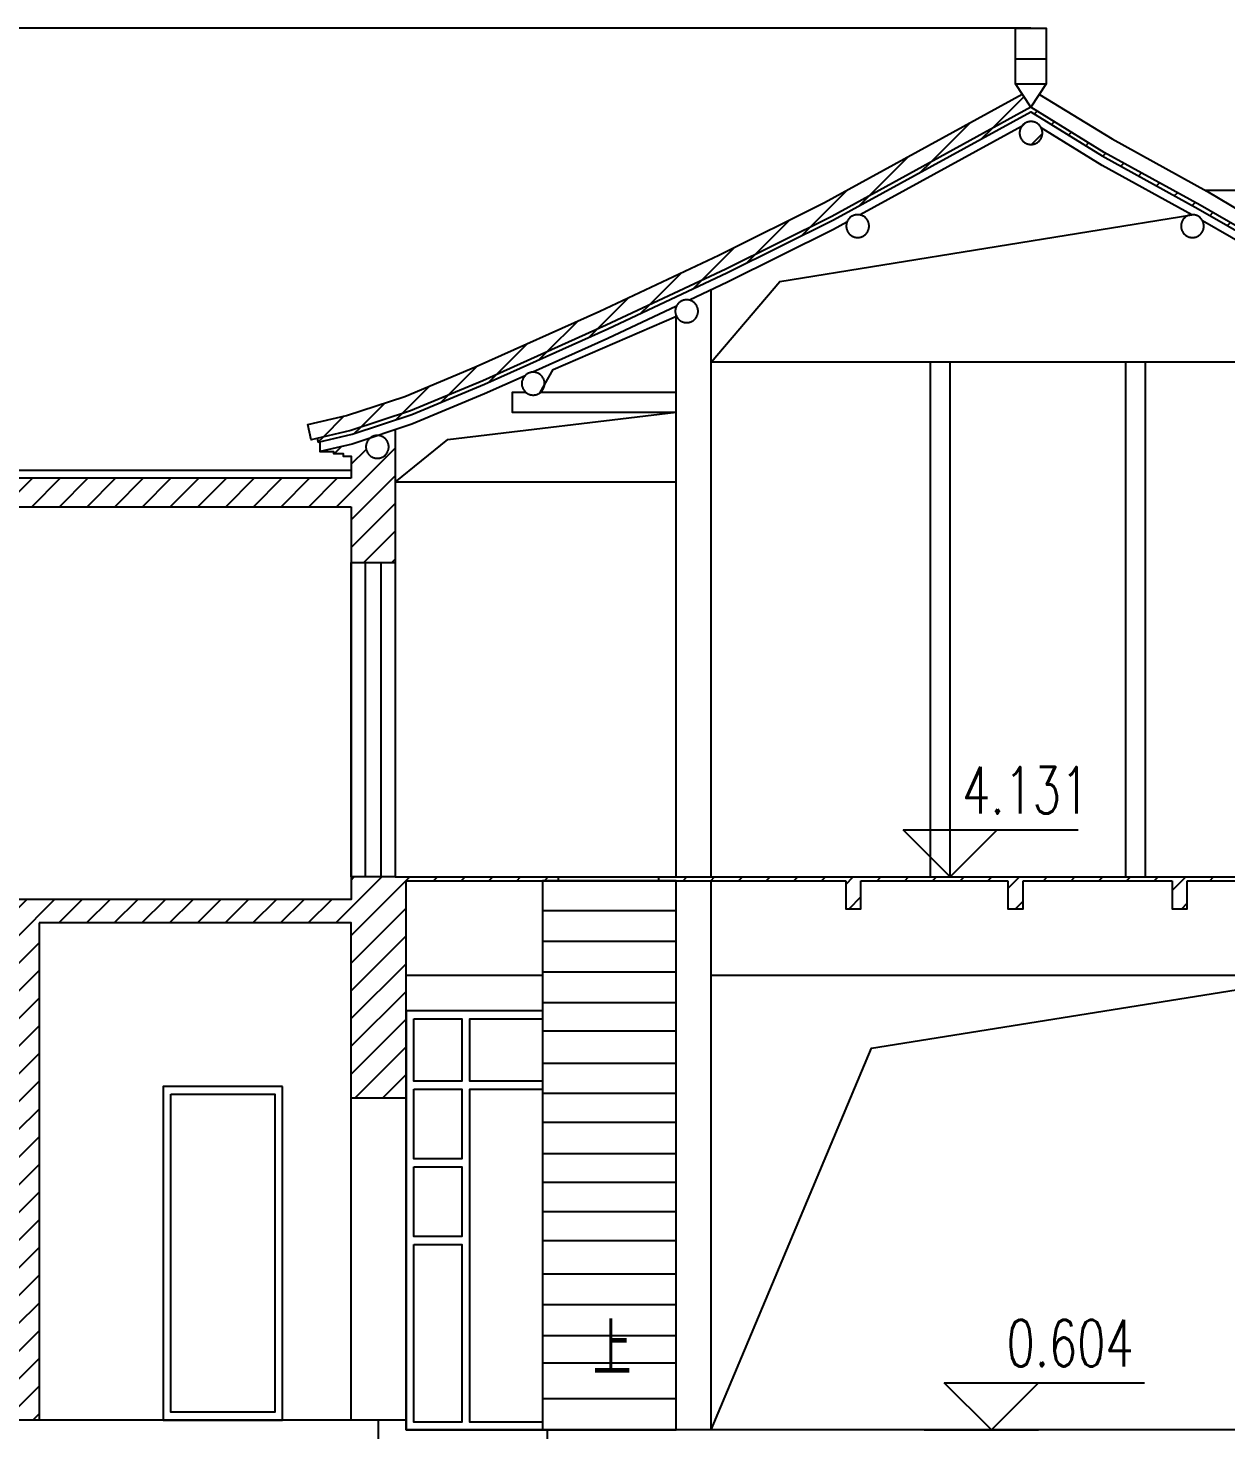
# Model space of a CAD drawing. Extents: x -20250 to 331240, y -699 to 63168.
# Drawn here: x 303916 to 311556, y 7802 to 16744 of the extents above; entities that cross this region are included whole.
import ezdxf

# ---------------------------------------------------------------- set-up
doc = ezdxf.new("R2010")
doc.units = 0
doc.header["$LTSCALE"] = 1000
doc.header["$MEASUREMENT"] = 0
for name, color, linetype in [('DIM_ELEV', 3, 'Continuous'), ('DIM_SYMB', 3, 'Continuous'), ('DOTE', 1, 'Continuous'), ('PUB_HATCH', 8, 'Continuous'), ('PUB_TEXT', 7, 'Continuous'), ('WALL', 9, 'Continuous'), ('台阶', 3, 'Continuous'), ('空', 3, 'Continuous'), ('窗', 4, 'Continuous'), ('门', 4, 'Continuous')]:
    doc.layers.add(name, color=color, linetype=linetype)
doc.styles.add('_TCH_DIM', font='SIMPLEX', dxfattribs={"bigfont": 'GBCBIG'})
pattern_1 = [(45, (-59853.03, 80703.54), (-88.388383, 88.388383), [])]

msp = doc.modelspace()

# ---------------------------------------------------------------- hatches: boundary and pattern name
at = {"layer": 'PUB_HATCH'}
h = msp.add_hatch(dxfattribs=at)
h.set_pattern_fill('普通砖', color=256, scale=50, style=0)
h.set_pattern_definition(pattern_1)
h.paths.add_polyline_path([(307603.1, 14848.2), (308365.5, 15206.6), (309042.4, 15542.6), (310311.7, 16238.5), (310257, 16321.5), (308996.6, 15630.4), (308322.4, 15295.8), (307561.8, 14938.2), (306775, 14584.7), (306318.2, 14393.6), (305947.9, 14272), (305700.2, 14214.5), (305722.7, 14118), (305975.6, 14176.8), (306355.5, 14301.7), (306816.1, 14494.6)])
h = msp.add_hatch(dxfattribs=at)
h.set_pattern_fill('普通砖', color=256, scale=50, style=0)
h.set_pattern_definition(pattern_1)
h.paths.add_polyline_path([(307613.6, 14825.3), (308376.4, 15184), (309054, 15520.4), (310311, 16209.5), (310766.7, 15929.4), (311379.5, 15591.9), (311961.8, 15257.2), (312509, 14945.6), (313093, 14631.4), (314081.1, 14148.4), (314610.7, 13925.7), (314622.4, 13948), (314092.5, 14170.8), (313104.4, 14653.8), (312520.8, 14967.7), (311974.2, 15279), (311390.6, 15614.4), (310779.3, 15951.1), (310311.7, 16238.5), (309042.4, 15542.6), (308365.5, 15206.6), (307603.1, 14848.2), (306816.1, 14494.6), (306355.5, 14301.7), (305975.6, 14176.8), (305759.8, 14126.6), (305765.5, 14102.2), (305982.6, 14152.7), (306364.9, 14278.4), (306826.5, 14471.7)])
h = msp.add_hatch(dxfattribs=at)
h.set_pattern_fill('普通砖', color=256, scale=50, style=0)
h.set_pattern_definition(pattern_1)
h.paths.add_polyline_path([(310385.2, 16074.7), (310385.1, 16078.4), (310384.8, 16082.1), (310384.3, 16085.8), (310383.7, 16089.4), (310382.9, 16092.9), (310381.9, 16096.3), (310380.8, 16099.7), (310379.5, 16103), (310378, 16106.2), (310376.4, 16109.4), (310374.6, 16112.5), (310372.7, 16115.4), (310370.7, 16118.3), (310368.5, 16121), (310366.2, 16123.7), (310363.8, 16126.2), (310361.3, 16128.6), (310358.7, 16130.9), (310355.9, 16133.1), (310353, 16135.1), (310350.1, 16137), (310347, 16138.7), (310343.9, 16140.4), (310340.7, 16141.8), (310337.4, 16143.1), (310334, 16144.3), (310330.5, 16145.2), (310327, 16146.1), (310323.4, 16146.7), (310319.8, 16147.2), (310316.1, 16147.5), (310312.3, 16147.6), (310308.6, 16147.5), (310304.9, 16147.2), (310301.2, 16146.7), (310297.6, 16146.1), (310294.1, 16145.2), (310290.7, 16144.3), (310287.3, 16143.1), (310284, 16141.8), (310280.7, 16140.4), (310277.6, 16138.7), (310274.5, 16137), (310271.6, 16135.1), (310268.7, 16133.1), (310266, 16130.9), (310263.3, 16128.6), (310260.8, 16126.2), (310258.4, 16123.7), (310256.1, 16121), (310253.9, 16118.3), (310251.9, 16115.4), (310250, 16112.5), (310248.2, 16109.4), (310246.6, 16106.2), (310245.2, 16103), (310243.9, 16099.7), (310242.7, 16096.3), (310241.7, 16092.9), (310240.9, 16089.4), (310240.3, 16085.8), (310239.8, 16082.1), (310239.5, 16078.4), (310239.5, 16074.7), (310239.5, 16070.9), (310239.8, 16067.2), (310240.3, 16063.6), (310240.9, 16060), (310241.7, 16056.5), (310242.7, 16053), (310243.9, 16049.7), (310245.2, 16046.3), (310246.6, 16043.1), (310248.2, 16040), (310250, 16036.9), (310251.9, 16034), (310253.9, 16031.1), (310256.1, 16028.3), (310258.4, 16025.7), (310260.8, 16023.2), (310263.3, 16020.8), (310266, 16018.5), (310268.7, 16016.3), (310271.6, 16014.3), (310274.5, 16012.4), (310277.6, 16010.6), (310280.7, 16009), (310284, 16007.6), (310287.3, 16006.2), (310290.7, 16005.1), (310294.1, 16004.1), (310297.6, 16003.3), (310301.2, 16002.7), (310304.9, 16002.2), (310308.6, 16001.9), (310312.3, 16001.8), (310316.1, 16001.9), (310319.8, 16002.2), (310323.4, 16002.7), (310327, 16003.3), (310330.5, 16004.1), (310334, 16005.1), (310337.4, 16006.2), (310340.7, 16007.6), (310343.9, 16009), (310347, 16010.6), (310350.1, 16012.4), (310353, 16014.3), (310355.9, 16016.3), (310358.7, 16018.5), (310361.3, 16020.8), (310363.8, 16023.2), (310366.2, 16025.7), (310368.5, 16028.3), (310370.7, 16031.1), (310372.7, 16034), (310374.6, 16036.9), (310376.4, 16040), (310378, 16043.1), (310379.5, 16046.3), (310380.8, 16049.7), (310381.9, 16053), (310382.9, 16056.5), (310383.7, 16060), (310384.3, 16063.6), (310384.8, 16067.2), (310385.1, 16070.9)])
h = msp.add_hatch(dxfattribs=at)
h.set_pattern_fill('普通砖', color=256, scale=50, style=0)
h.set_pattern_definition(pattern_1)
h.paths.add_polyline_path([(302369.9, 13691), (305977.5, 13691), (305977.5, 13335.3), (306257.4, 13335.3), (306257.4, 14181.3), (306148, 14145.3), (306153.1, 14144.9), (306160.5, 14143.6), (306167.7, 14141.5), (306173.8, 14139.1), (306180, 14136), (306186.2, 14132), (306191.8, 14127.6), (306196.9, 14122.8), (306201.5, 14117.4), (306205.4, 14111.9), (306209.1, 14105.5), (306211.9, 14099.2), (306214.2, 14092.3), (306215.8, 14085.5), (306216.7, 14078.2), (306216.9, 14070.7), (306216.4, 14063.4), (306215.1, 14056), (306213, 14049), (306210.4, 14042.4), (306207.2, 14036.1), (306203.5, 14030.4), (306199, 14024.7), (306194.3, 14019.8), (306188.8, 14015), (306183.4, 14011.2), (306177.1, 14007.5), (306170.6, 14004.6), (306163.6, 14002.3), (306157.1, 14000.8), (306149.6, 13999.8), (306142.1, 13999.6), (306134.9, 14000.2), (306127.5, 14001.5), (306120.3, 14003.6), (306114, 14006), (306107.6, 14009.4), (306101.8, 14013.1), (306096.2, 14017.5), (306091.1, 14022.3), (306086.6, 14027.6), (306082.7, 14033.1), (306079, 14039.4), (306076.1, 14045.9), (306073.8, 14052.7), (306072.2, 14059.6), (306071.3, 14066.9), (306071.1, 14074.4), (306071.6, 14081.7), (306073, 14089.1), (306075, 14096.1), (306077.6, 14102.6), (306080.7, 14108.8), (306084.5, 14114.7), (306089, 14120.4), (306093.7, 14125.3), (306097.7, 14128.7), (305982.6, 14090.9), (305779, 14043.6), (305864.4, 14043.6), (305864.4, 14031.3), (305925.8, 14031.3), (305925.8, 14013.1), (305977.5, 14013.1), (305977.5, 13872.2), (302149.2, 13872.2), (302149.2, 13922.2), (302058.3, 13922.2), (302058.3, 13691), (302149.2, 13691), (302149.2, 7864.9), (302369.9, 7864.9), (302369.9, 11035.5), (303846.2, 11035.5), (303846.2, 7864.9), (303986.4, 7864.9), (303986.4, 11035.5), (305977.5, 11035.5), (305977.5, 9918.5), (306327.5, 9918.5), (306327.5, 10474.7), (306327.5, 11304.2), (307297.1, 11304.2), (307297.1, 11328.9), (306257.4, 11328.9), (306257.4, 11328.9), (305977.5, 11328.9), (305977.5, 11185.5), (302369.9, 11185.5)])
h = msp.add_hatch(dxfattribs=at)
h.set_pattern_fill('普通砖', color=256, scale=50, style=0)
h.set_pattern_definition(pattern_1)
h.paths.add_polyline_path([(309228.2, 11304.2), (310165, 11304.2), (310165, 11125.9), (310261.6, 11125.9), (310261.6, 11304.2), (311213, 11304.2), (311213, 11125.9), (311309.5, 11125.9), (311309.5, 11304.2), (312271, 11304.2), (312271, 10904.3), (312341, 10904.3), (312341, 11304.2), (313792, 11304.2), (313792, 10844.1), (313892, 10844.1), (313892, 11304.2), (313959, 11304.2), (313959, 11067.9), (314059, 11067.9), (314059, 12143), (314129, 12143), (314129, 12223.6), (314059, 12223.6), (313959, 12223.6), (313959, 11328.9), (307936.6, 11328.9), (307936.6, 11304.2), (308048.8, 11304.2), (309131.6, 11304.2), (309131.6, 11125.9), (309228.2, 11125.9)])

# ---------------------------------------------------------------- linework, layer by layer
at = {"layer": 'DIM_ELEV'}
for p, q in [((309797.1, 11328.9), (309497.1, 11628.9)), ((309497.1, 11628.9), (310613.6, 11628.9)), ((309797.1, 11328.9), (310097.1, 11628.9)), ((309368.8, 11328.9), (310097.1, 11328.9)), ((310059.7, 7801.7), (309759.7, 8101.7)), ((309759.7, 8101.7), (311037.2, 8101.7)), ((310059.7, 7801.7), (310359.7, 8101.7)), ((309631.4, 7801.7), (310359.7, 7801.7))]:
    msp.add_line(p, q, dxfattribs=at)
at = {"layer": 'DIM_SYMB'}
msp.add_lwpolyline([(307623.4, 8602.7, 0, 0, 0), (307623.4, 10619.6, 80, 0, 0), (307623.4, 10919.6, 0, 0, 0)], format="xyseb", dxfattribs=at)
at = {"layer": 'DOTE'}
for p, q in [((306151, 6390.4, 0), (306151, 7864.9, 0)), ((307228.1, 6437.9, 0), (307228.1, 7801.7, 0))]:
    msp.add_line(p, q, dxfattribs=at)
at = {"layer": 'DOTE', "elevation": 0}
for points in [[(310311.7, 16744.3), (298831.2, 16744.3)], [(305977.5, 13922.2), (298831.2, 13922.2)], [(305977.5, 11185.5), (298831.2, 11185.5)], [(306327.5, 7864.9), (298831.2, 7864.9)]]:
    msp.add_lwpolyline(points, dxfattribs=at)
at = {"layer": 'WALL'}
for points in [[(310213.5, 16387.6, 0), (310213.5, 16547.8, 0), (310213.5, 16744.3, 0), (310409.8, 16744.3, 0), (310409.8, 16547.8, 0), (310409.8, 16387.6, 0)], [(310213.5, 16547.8, 0), (310409.8, 16547.8, 0)], [(311974.2, 15279, 0), (311390.6, 15614.4, 0), (310779.3, 15951.1, 0), (310311.7, 16238.5, 0), (309042.4, 15542.6, 0), (308365.5, 15206.6, 0), (307603.1, 14848.2, 0), (306816.1, 14494.6, 0), (306355.5, 14301.7, 0), (305975.6, 14176.8, 0), (305722.7, 14118, 0), (305700.2, 14214.5, 0), (305947.9, 14272, 0), (306318.2, 14393.6, 0), (306775, 14584.7, 0), (307561.8, 14938.2, 0), (308322.4, 15295.8, 0), (308996.6, 15630.4, 0), (310257, 16321.5, 0)], [(310366.2, 16321.3, 0), (310829.2, 16036.7, 0), (311434.5, 15703.4, 0)], [(305759.8, 14126.6, 0), (305765.5, 14102.2, 0), (305982.6, 14152.7, 0), (306364.9, 14278.4, 0), (306826.5, 14471.7, 0), (307613.6, 14825.3, 0), (308376.4, 15184, 0), (309054, 15520.4, 0), (310311, 16209.5, 0), (310766.7, 15929.4, 0), (311379.5, 15591.9, 0), (311961.8, 15257.2, 0), (312509, 14945.6, 0), (313093, 14631.4, 0), (314081.1, 14148.4, 0), (314610.7, 13925.7, 0), (314622.4, 13948, 0)], [(310252.7, 16115.8, 0), (309223.9, 15551.8, 0)], [(310311.5, 16147.5, 0), (310311, 16147.8, 0)], [(311337.7, 15553.2, 0), (310766.7, 15867.6, 0), (310377.8, 16106.7, 0)], [(321059.3, 15707, 0), (311428, 15707, 0), (311999.8, 15368.8, 0)], [(309138.9, 15505.2, 0), (309054, 15458.6, 0), (308376.4, 15122.2, 0), (308134.5, 15008.5, 0)], [(312286.1, 15010.7, 0), (311961.8, 15195.4, 0), (311406.5, 15514.7, 0)], [(308272.3, 11328.9, 0), (308272.3, 15073.3, 0)], [(308050.7, 14969.1, 0), (307613.6, 14763.6, 0), (307135.1, 14548.7, 0)], [(308048.8, 14963.7, 0), (308048.8, 14968.2, 0)], [(308048.8, 11328.9, 0), (308048.8, 14912.3, 0)], [(312205.5, 14613.9, 0), (308272.3, 14613.9, 0)], [(309672, 11328.9, 0), (309672, 14613.9, 0)], [(309797.1, 11328.9, 0), (309797.1, 14613.9, 0)], [(310917.7, 11328.9, 0), (310917.7, 14613.9, 0)], [(311042.8, 11328.9, 0), (311042.8, 14613.9, 0)], [(307085.8, 14526.5, 0), (306826.5, 14410, 0), (306364.9, 14216.7, 0), (305982.6, 14090.9, 0), (305779, 14043.6, 0)], [(307092.4, 14419.1, 0), (307003.5, 14419.1, 0), (307003.5, 14294.1, 0), (308048.8, 14294.1, 0)], [(308048.8, 14419.1, 0), (307183.2, 14419.1, 0)], [(306257.4, 14181.3, 0), (306257.4, 11328.9, 0), (313959, 11328.9, 0)], [(305777.5, 14105, 0), (305777.5, 14043.6, 0), (305864.4, 14043.6, 0), (305864.4, 14031.3, 0), (305925.8, 14031.3, 0), (305925.8, 14013.1, 0), (305977.5, 14013.1, 0), (305977.5, 13872.2, 0)], [(305977.5, 13922.2, 0), (302058.3, 13922.2, 0), (302058.3, 13691, 0), (302149.2, 13691, 0), (302149.2, 7864.9, 0)], [(305977.5, 13872.2, 0), (302149.2, 13872.2, 0), (302149.2, 13922.2, 0)], [(308048.8, 13846.6, 0), (306257.4, 13846.6, 0)], [(302369.9, 11185.5, 0), (302369.9, 13691, 0), (305977.5, 13691, 0)], [(305977.5, 13691, 0), (305977.5, 11185.5, 0), (302369.9, 11185.5, 0)], [(306327.5, 7864.9, 0), (306327.5, 11304.2, 0), (309131.6, 11304.2, 0)], [(307297.1, 11328.9, 0), (307297.1, 11304.2, 0)], [(307936.6, 11328.9, 0), (307936.6, 11304.2, 0)], [(308048.8, 7801.7, 0), (308048.8, 11304.2, 0)], [(308272.3, 7801.7, 0), (308272.3, 11304.2, 0)], [(309131.6, 11304.2, 0), (309131.6, 11125.9, 0), (309228.2, 11125.9, 0), (309228.2, 11304.2, 0)], [(309228.2, 11304.2, 0), (310165, 11304.2, 0)], [(310165, 11304.2, 0), (310165, 11125.9, 0), (310261.6, 11125.9, 0), (310261.6, 11304.2, 0)], [(310261.6, 11304.2, 0), (311213, 11304.2, 0)], [(311213, 11304.2, 0), (311213, 11125.9, 0), (311309.5, 11125.9, 0), (311309.5, 11304.2, 0)], [(311309.5, 11304.2, 0), (312271, 11304.2, 0), (312271, 10904.3, 0), (312341, 10904.3, 0), (312341, 11304.2, 0), (313792, 11304.2, 0)], [(303986.4, 11035.5, 0), (303986.4, 7864.9, 0)], [(305977.5, 7864.9, 0), (305977.5, 11035.5, 0), (303986.4, 11035.5, 0)], [(306327.5, 10701.8, 0), (307198.1, 10701.8, 0)], [(308272.3, 10701.8, 0), (312205.5, 10701.8, 0)], [(306327.5, 9918.5, 0), (305977.5, 9918.5, 0)], [(313792, 7801.7, 0), (306327.5, 7801.7, 0), (306327.5, 7864.9, 0), (302149.2, 7864.9, 0)]]:
    msp.add_polyline3d(points, dxfattribs=at)
for points in [[(310311.7, 16238.5, 0), (310213.5, 16387.6, 0), (310409.8, 16387.6, 0)], [(310385.2, 16074.7, 0), (310385.1, 16078.4, 0), (310384.8, 16082.1, 0), (310384.3, 16085.8, 0), (310383.7, 16089.4, 0), (310382.9, 16092.9, 0), (310381.9, 16096.3, 0), (310380.8, 16099.7, 0), (310379.5, 16103, 0), (310378, 16106.2, 0), (310376.4, 16109.4, 0), (310374.6, 16112.5, 0), (310372.7, 16115.4, 0), (310370.7, 16118.3, 0), (310368.5, 16121, 0), (310366.2, 16123.7, 0), (310363.8, 16126.2, 0), (310361.3, 16128.6, 0), (310358.7, 16130.9, 0), (310355.9, 16133.1, 0), (310353, 16135.1, 0), (310350.1, 16137, 0), (310347, 16138.7, 0), (310343.9, 16140.4, 0), (310340.7, 16141.8, 0), (310337.4, 16143.1, 0), (310334, 16144.3, 0), (310330.5, 16145.2, 0), (310327, 16146.1, 0), (310323.4, 16146.7, 0), (310319.8, 16147.2, 0), (310316.1, 16147.5, 0), (310312.3, 16147.6, 0), (310308.6, 16147.5, 0), (310304.9, 16147.2, 0), (310301.2, 16146.7, 0), (310297.6, 16146.1, 0), (310294.1, 16145.2, 0), (310290.7, 16144.3, 0), (310287.3, 16143.1, 0), (310284, 16141.8, 0), (310280.7, 16140.4, 0), (310277.6, 16138.7, 0), (310274.5, 16137, 0), (310271.6, 16135.1, 0), (310268.7, 16133.1, 0), (310266, 16130.9, 0), (310263.3, 16128.6, 0), (310260.8, 16126.2, 0), (310258.4, 16123.7, 0), (310256.1, 16121, 0), (310253.9, 16118.3, 0), (310251.9, 16115.4, 0), (310250, 16112.5, 0), (310248.2, 16109.4, 0), (310246.6, 16106.2, 0), (310245.2, 16103, 0), (310243.9, 16099.7, 0), (310242.7, 16096.3, 0), (310241.7, 16092.9, 0), (310240.9, 16089.4, 0), (310240.3, 16085.8, 0), (310239.8, 16082.1, 0), (310239.5, 16078.4, 0), (310239.5, 16074.7, 0), (310239.5, 16070.9, 0), (310239.8, 16067.2, 0), (310240.3, 16063.6, 0), (310240.9, 16060, 0), (310241.7, 16056.5, 0), (310242.7, 16053, 0), (310243.9, 16049.7, 0), (310245.2, 16046.3, 0), (310246.6, 16043.1, 0), (310248.2, 16040, 0), (310250, 16036.9, 0), (310251.9, 16034, 0), (310253.9, 16031.1, 0), (310256.1, 16028.3, 0), (310258.4, 16025.7, 0), (310260.8, 16023.2, 0), (310263.3, 16020.8, 0), (310266, 16018.5, 0), (310268.7, 16016.3, 0), (310271.6, 16014.3, 0), (310274.5, 16012.4, 0), (310277.6, 16010.6, 0), (310280.7, 16009, 0), (310284, 16007.6, 0), (310287.3, 16006.2, 0), (310290.7, 16005.1, 0), (310294.1, 16004.1, 0), (310297.6, 16003.3, 0), (310301.2, 16002.7, 0), (310304.9, 16002.2, 0), (310308.6, 16001.9, 0), (310312.3, 16001.8, 0), (310316.1, 16001.9, 0), (310319.8, 16002.2, 0), (310323.4, 16002.7, 0), (310327, 16003.3, 0), (310330.5, 16004.1, 0), (310334, 16005.1, 0), (310337.4, 16006.2, 0), (310340.7, 16007.6, 0), (310343.9, 16009, 0), (310347, 16010.6, 0), (310350.1, 16012.4, 0), (310353, 16014.3, 0), (310355.9, 16016.3, 0), (310358.7, 16018.5, 0), (310361.3, 16020.8, 0), (310363.8, 16023.2, 0), (310366.2, 16025.7, 0), (310368.5, 16028.3, 0), (310370.7, 16031.1, 0), (310372.7, 16034, 0), (310374.6, 16036.9, 0), (310376.4, 16040, 0), (310378, 16043.1, 0), (310379.5, 16046.3, 0), (310380.8, 16049.7, 0), (310381.9, 16053, 0), (310382.9, 16056.5, 0), (310383.7, 16060, 0), (310384.3, 16063.6, 0), (310384.8, 16067.2, 0), (310385.1, 16070.9, 0)], [(309280, 15480.9, 0), (309279.9, 15484.6, 0), (309279.6, 15488.3, 0), (309279.2, 15492, 0), (309278.5, 15495.6, 0), (309277.7, 15499.1, 0), (309276.7, 15502.5, 0), (309275.6, 15505.9, 0), (309274.3, 15509.2, 0), (309272.8, 15512.4, 0), (309271.2, 15515.6, 0), (309269.4, 15518.7, 0), (309267.5, 15521.6, 0), (309265.5, 15524.5, 0), (309263.3, 15527.2, 0), (309261, 15529.8, 0), (309258.6, 15532.4, 0), (309256.1, 15534.8, 0), (309253.5, 15537.1, 0), (309250.7, 15539.2, 0), (309247.8, 15541.3, 0), (309244.9, 15543.2, 0), (309241.8, 15544.9, 0), (309238.7, 15546.6, 0), (309235.5, 15548, 0), (309232.2, 15549.3, 0), (309228.8, 15550.5, 0), (309225.3, 15551.4, 0), (309221.8, 15552.2, 0), (309218.2, 15552.9, 0), (309214.6, 15553.4, 0), (309210.9, 15553.7, 0), (309207.1, 15553.7, 0), (309203.4, 15553.7, 0), (309199.7, 15553.4, 0), (309196, 15552.9, 0), (309192.5, 15552.2, 0), (309188.9, 15551.4, 0), (309185.5, 15550.5, 0), (309182.1, 15549.3, 0), (309178.8, 15548, 0), (309175.5, 15546.6, 0), (309172.4, 15544.9, 0), (309169.4, 15543.2, 0), (309166.4, 15541.3, 0), (309163.5, 15539.2, 0), (309160.8, 15537.1, 0), (309158.1, 15534.8, 0), (309155.6, 15532.4, 0), (309153.2, 15529.8, 0), (309150.9, 15527.2, 0), (309148.7, 15524.5, 0), (309146.7, 15521.6, 0), (309144.8, 15518.7, 0), (309143.1, 15515.6, 0), (309141.5, 15512.4, 0), (309140, 15509.2, 0), (309138.7, 15505.9, 0), (309137.5, 15502.5, 0), (309136.6, 15499.1, 0), (309135.7, 15495.6, 0), (309135.1, 15492, 0), (309134.6, 15488.3, 0), (309134.4, 15484.6, 0), (309134.3, 15480.9, 0), (309134.4, 15477.1, 0), (309134.6, 15473.4, 0), (309135.1, 15469.8, 0), (309135.7, 15466.2, 0), (309136.6, 15462.7, 0), (309137.5, 15459.2, 0), (309138.7, 15455.8, 0), (309140, 15452.5, 0), (309141.5, 15449.3, 0), (309143.1, 15446.2, 0), (309144.8, 15443.1, 0), (309146.7, 15440.2, 0), (309148.7, 15437.3, 0), (309150.9, 15434.5, 0), (309153.2, 15431.9, 0), (309155.6, 15429.4, 0), (309158.1, 15427, 0), (309160.8, 15424.7, 0), (309163.5, 15422.5, 0), (309166.4, 15420.5, 0), (309169.4, 15418.6, 0), (309172.4, 15416.8, 0), (309175.5, 15415.2, 0), (309178.8, 15413.7, 0), (309182.1, 15412.4, 0), (309185.5, 15411.3, 0), (309188.9, 15410.3, 0), (309192.5, 15409.5, 0), (309196, 15408.8, 0), (309199.7, 15408.4, 0), (309203.4, 15408.1, 0), (309207.1, 15408, 0), (309210.9, 15408.1, 0), (309214.6, 15408.4, 0), (309218.2, 15408.8, 0), (309221.8, 15409.5, 0), (309225.3, 15410.3, 0), (309228.8, 15411.3, 0), (309232.2, 15412.4, 0), (309235.5, 15413.7, 0), (309238.7, 15415.2, 0), (309241.8, 15416.8, 0), (309244.9, 15418.6, 0), (309247.8, 15420.5, 0), (309250.7, 15422.5, 0), (309253.5, 15424.7, 0), (309256.1, 15427, 0), (309258.6, 15429.4, 0), (309261, 15431.9, 0), (309263.3, 15434.5, 0), (309265.5, 15437.3, 0), (309267.5, 15440.2, 0), (309269.4, 15443.1, 0), (309271.2, 15446.2, 0), (309272.8, 15449.3, 0), (309274.3, 15452.5, 0), (309275.6, 15455.8, 0), (309276.7, 15459.2, 0), (309277.7, 15462.7, 0), (309278.5, 15466.2, 0), (309279.2, 15469.8, 0), (309279.6, 15473.4, 0), (309279.9, 15477.1, 0)], [(311415, 15480.9, 0), (311414.9, 15484.6, 0), (311414.7, 15488.3, 0), (311414.2, 15492, 0), (311413.5, 15495.6, 0), (311412.7, 15499.1, 0), (311411.7, 15502.5, 0), (311410.6, 15505.9, 0), (311409.3, 15509.2, 0), (311407.8, 15512.4, 0), (311406.2, 15515.6, 0), (311404.5, 15518.7, 0), (311402.6, 15521.6, 0), (311400.5, 15524.5, 0), (311398.4, 15527.2, 0), (311396.1, 15529.8, 0), (311393.7, 15532.4, 0), (311391.1, 15534.8, 0), (311388.5, 15537.1, 0), (311385.7, 15539.2, 0), (311382.9, 15541.3, 0), (311379.9, 15543.2, 0), (311376.9, 15544.9, 0), (311373.7, 15546.6, 0), (311370.5, 15548, 0), (311367.2, 15549.3, 0), (311363.8, 15550.5, 0), (311360.4, 15551.4, 0), (311356.8, 15552.2, 0), (311353.2, 15552.9, 0), (311349.6, 15553.4, 0), (311345.9, 15553.7, 0), (311342.2, 15553.7, 0), (311338.4, 15553.7, 0), (311334.7, 15553.4, 0), (311331.1, 15552.9, 0), (311327.5, 15552.2, 0), (311324, 15551.4, 0), (311320.5, 15550.5, 0), (311317.1, 15549.3, 0), (311313.8, 15548, 0), (311310.6, 15546.6, 0), (311307.5, 15544.9, 0), (311304.4, 15543.2, 0), (311301.4, 15541.3, 0), (311298.6, 15539.2, 0), (311295.8, 15537.1, 0), (311293.2, 15534.8, 0), (311290.7, 15532.4, 0), (311288.2, 15529.8, 0), (311286, 15527.2, 0), (311283.8, 15524.5, 0), (311281.7, 15521.6, 0), (311279.9, 15518.7, 0), (311278.1, 15515.6, 0), (311276.5, 15512.4, 0), (311275, 15509.2, 0), (311273.7, 15505.9, 0), (311272.6, 15502.5, 0), (311271.6, 15499.1, 0), (311270.8, 15495.6, 0), (311270.1, 15492, 0), (311269.7, 15488.3, 0), (311269.4, 15484.6, 0), (311269.3, 15480.9, 0), (311269.4, 15477.1, 0), (311269.7, 15473.4, 0), (311270.1, 15469.8, 0), (311270.8, 15466.2, 0), (311271.6, 15462.7, 0), (311272.6, 15459.2, 0), (311273.7, 15455.8, 0), (311275, 15452.5, 0), (311276.5, 15449.3, 0), (311278.1, 15446.2, 0), (311279.9, 15443.1, 0), (311281.7, 15440.2, 0), (311283.8, 15437.3, 0), (311286, 15434.5, 0), (311288.2, 15431.9, 0), (311290.7, 15429.4, 0), (311293.2, 15427, 0), (311295.8, 15424.7, 0), (311298.6, 15422.5, 0), (311301.4, 15420.5, 0), (311304.4, 15418.6, 0), (311307.5, 15416.8, 0), (311310.6, 15415.2, 0), (311313.8, 15413.7, 0), (311317.1, 15412.4, 0), (311320.5, 15411.3, 0), (311324, 15410.3, 0), (311327.5, 15409.5, 0), (311331.1, 15408.8, 0), (311334.7, 15408.4, 0), (311338.4, 15408.1, 0), (311342.2, 15408, 0), (311345.9, 15408.1, 0), (311349.6, 15408.4, 0), (311353.2, 15408.8, 0), (311356.8, 15409.5, 0), (311360.4, 15410.3, 0), (311363.8, 15411.3, 0), (311367.2, 15412.4, 0), (311370.5, 15413.7, 0), (311373.7, 15415.2, 0), (311376.9, 15416.8, 0), (311379.9, 15418.6, 0), (311382.9, 15420.5, 0), (311385.7, 15422.5, 0), (311388.5, 15424.7, 0), (311391.1, 15427, 0), (311393.7, 15429.4, 0), (311396.1, 15431.9, 0), (311398.4, 15434.5, 0), (311400.5, 15437.3, 0), (311402.6, 15440.2, 0), (311404.5, 15443.1, 0), (311406.2, 15446.2, 0), (311407.8, 15449.3, 0), (311409.3, 15452.5, 0), (311410.6, 15455.8, 0), (311411.7, 15459.2, 0), (311412.7, 15462.7, 0), (311413.5, 15466.2, 0), (311414.2, 15469.8, 0), (311414.7, 15473.4, 0), (311414.9, 15477.1, 0)], [(308189.4, 14938, 0), (308189.3, 14941.7, 0), (308189, 14945.4, 0), (308188.5, 14949.1, 0), (308187.9, 14952.7, 0), (308187.1, 14956.2, 0), (308186.1, 14959.7, 0), (308185, 14963, 0), (308183.6, 14966.3, 0), (308182.2, 14969.6, 0), (308180.6, 14972.7, 0), (308178.8, 14975.7, 0), (308176.9, 14978.7, 0), (308174.9, 14981.6, 0), (308172.7, 14984.3, 0), (308170.4, 14987, 0), (308168, 14989.5, 0), (308165.5, 14991.9, 0), (308162.8, 14994.2, 0), (308160.1, 14996.4, 0), (308157.2, 14998.4, 0), (308154.3, 15000.3, 0), (308151.2, 15002.1, 0), (308148.1, 15003.7, 0), (308144.9, 15005.1, 0), (308141.5, 15006.4, 0), (308138.2, 15007.6, 0), (308134.7, 15008.6, 0), (308131.2, 15009.4, 0), (308127.6, 15010, 0), (308124, 15010.5, 0), (308120.2, 15010.8, 0), (308116.5, 15010.9, 0), (308112.8, 15010.8, 0), (308109.1, 15010.5, 0), (308105.4, 15010, 0), (308101.8, 15009.4, 0), (308098.3, 15008.6, 0), (308094.9, 15007.6, 0), (308091.5, 15006.4, 0), (308088.2, 15005.1, 0), (308084.9, 15003.7, 0), (308081.8, 15002.1, 0), (308078.7, 15000.3, 0), (308075.8, 14998.4, 0), (308072.9, 14996.4, 0), (308070.2, 14994.2, 0), (308067.5, 14991.9, 0), (308065, 14989.5, 0), (308062.6, 14987, 0), (308060.3, 14984.3, 0), (308058.1, 14981.6, 0), (308056.1, 14978.7, 0), (308054.2, 14975.7, 0), (308052.4, 14972.7, 0), (308050.8, 14969.6, 0), (308049.4, 14966.3, 0), (308048.1, 14963, 0), (308046.9, 14959.7, 0), (308045.9, 14956.2, 0), (308045.1, 14952.7, 0), (308044.5, 14949.1, 0), (308044, 14945.4, 0), (308043.7, 14941.7, 0), (308043.6, 14938, 0), (308043.7, 14934.2, 0), (308044, 14930.6, 0), (308044.5, 14926.9, 0), (308045.1, 14923.3, 0), (308045.9, 14919.8, 0), (308046.9, 14916.3, 0), (308048.1, 14913, 0), (308049.4, 14909.7, 0), (308050.8, 14906.4, 0), (308052.4, 14903.3, 0), (308054.2, 14900.2, 0), (308056.1, 14897.3, 0), (308058.1, 14894.4, 0), (308060.3, 14891.7, 0), (308062.6, 14889, 0), (308065, 14886.5, 0), (308067.5, 14884.1, 0), (308070.2, 14881.8, 0), (308072.9, 14879.6, 0), (308075.8, 14877.6, 0), (308078.7, 14875.7, 0), (308081.8, 14873.9, 0), (308084.9, 14872.3, 0), (308088.2, 14870.9, 0), (308091.5, 14869.6, 0), (308094.9, 14868.4, 0), (308098.3, 14867.4, 0), (308101.8, 14866.6, 0), (308105.4, 14866, 0), (308109.1, 14865.5, 0), (308112.8, 14865.2, 0), (308116.5, 14865.1, 0), (308120.2, 14865.2, 0), (308124, 14865.5, 0), (308127.6, 14866, 0), (308131.2, 14866.6, 0), (308134.7, 14867.4, 0), (308138.2, 14868.4, 0), (308141.5, 14869.6, 0), (308144.9, 14870.9, 0), (308148.1, 14872.3, 0), (308151.2, 14873.9, 0), (308154.3, 14875.7, 0), (308157.2, 14877.6, 0), (308160.1, 14879.6, 0), (308162.8, 14881.8, 0), (308165.5, 14884.1, 0), (308168, 14886.5, 0), (308170.4, 14889, 0), (308172.7, 14891.7, 0), (308174.9, 14894.4, 0), (308176.9, 14897.3, 0), (308178.8, 14900.2, 0), (308180.6, 14903.3, 0), (308182.2, 14906.4, 0), (308183.6, 14909.7, 0), (308185, 14913, 0), (308186.1, 14916.3, 0), (308187.1, 14919.8, 0), (308187.9, 14923.3, 0), (308188.5, 14926.9, 0), (308189, 14930.6, 0), (308189.3, 14934.2, 0)], [(307210.7, 14476.1, 0), (307210.6, 14479.8, 0), (307210.3, 14483.5, 0), (307209.8, 14487.2, 0), (307209.2, 14490.8, 0), (307208.4, 14494.3, 0), (307207.4, 14497.7, 0), (307206.2, 14501.1, 0), (307204.9, 14504.4, 0), (307203.5, 14507.7, 0), (307201.9, 14510.8, 0), (307200.1, 14513.9, 0), (307198.2, 14516.8, 0), (307196.2, 14519.7, 0), (307194, 14522.4, 0), (307191.7, 14525.1, 0), (307189.3, 14527.6, 0), (307186.8, 14530, 0), (307184.1, 14532.3, 0), (307181.4, 14534.5, 0), (307178.5, 14536.5, 0), (307175.6, 14538.4, 0), (307172.5, 14540.2, 0), (307169.4, 14541.8, 0), (307166.2, 14543.2, 0), (307162.8, 14544.5, 0), (307159.5, 14545.7, 0), (307156, 14546.7, 0), (307152.5, 14547.5, 0), (307148.9, 14548.1, 0), (307145.2, 14548.6, 0), (307141.5, 14548.9, 0), (307137.8, 14549, 0), (307134.1, 14548.9, 0), (307130.4, 14548.6, 0), (307126.7, 14548.1, 0), (307123.1, 14547.5, 0), (307119.6, 14546.7, 0), (307116.2, 14545.7, 0), (307112.8, 14544.5, 0), (307109.5, 14543.2, 0), (307106.2, 14541.8, 0), (307103.1, 14540.2, 0), (307100, 14538.4, 0), (307097.1, 14536.5, 0), (307094.2, 14534.5, 0), (307091.5, 14532.3, 0), (307088.8, 14530, 0), (307086.3, 14527.6, 0), (307083.9, 14525.1, 0), (307081.6, 14522.4, 0), (307079.4, 14519.7, 0), (307077.4, 14516.8, 0), (307075.5, 14513.9, 0), (307073.7, 14510.8, 0), (307072.1, 14507.7, 0), (307070.7, 14504.4, 0), (307069.4, 14501.1, 0), (307068.2, 14497.7, 0), (307067.2, 14494.3, 0), (307066.4, 14490.8, 0), (307065.8, 14487.2, 0), (307065.3, 14483.5, 0), (307065, 14479.8, 0), (307064.9, 14476.1, 0), (307065, 14472.3, 0), (307065.3, 14468.7, 0), (307065.8, 14465, 0), (307066.4, 14461.4, 0), (307067.2, 14457.9, 0), (307068.2, 14454.4, 0), (307069.4, 14451.1, 0), (307070.7, 14447.7, 0), (307072.1, 14444.5, 0), (307073.7, 14441.4, 0), (307075.5, 14438.3, 0), (307077.4, 14435.4, 0), (307079.4, 14432.5, 0), (307081.6, 14429.7, 0), (307083.9, 14427.1, 0), (307086.3, 14424.6, 0), (307088.8, 14422.2, 0), (307091.5, 14419.9, 0), (307094.2, 14417.7, 0), (307097.1, 14415.7, 0), (307100, 14413.8, 0), (307103.1, 14412, 0), (307106.2, 14410.4, 0), (307109.5, 14409, 0), (307112.8, 14407.7, 0), (307116.2, 14406.5, 0), (307119.6, 14405.5, 0), (307123.1, 14404.7, 0), (307126.7, 14404.1, 0), (307130.4, 14403.6, 0), (307134.1, 14403.3, 0), (307137.8, 14403.2, 0), (307141.5, 14403.3, 0), (307145.2, 14403.6, 0), (307148.9, 14404.1, 0), (307152.5, 14404.7, 0), (307156, 14405.5, 0), (307159.5, 14406.5, 0), (307162.8, 14407.7, 0), (307166.2, 14409, 0), (307169.4, 14410.4, 0), (307172.5, 14412, 0), (307175.6, 14413.8, 0), (307178.5, 14415.7, 0), (307181.4, 14417.7, 0), (307184.1, 14419.9, 0), (307186.8, 14422.2, 0), (307189.3, 14424.6, 0), (307191.7, 14427.1, 0), (307194, 14429.7, 0), (307196.2, 14432.5, 0), (307198.2, 14435.4, 0), (307200.1, 14438.3, 0), (307201.9, 14441.4, 0), (307203.5, 14444.5, 0), (307204.9, 14447.7, 0), (307206.2, 14451.1, 0), (307207.4, 14454.4, 0), (307208.4, 14457.9, 0), (307209.2, 14461.4, 0), (307209.8, 14465, 0), (307210.3, 14468.7, 0), (307210.6, 14472.3, 0)], [(306216.9, 14072.6, 0), (306216.8, 14076.3, 0), (306216.5, 14080, 0), (306216, 14083.6, 0), (306215.4, 14087.2, 0), (306214.6, 14090.7, 0), (306213.6, 14094.2, 0), (306212.5, 14097.6, 0), (306211.1, 14100.9, 0), (306209.7, 14104.1, 0), (306208.1, 14107.2, 0), (306206.3, 14110.3, 0), (306204.4, 14113.3, 0), (306202.4, 14116.1, 0), (306200.2, 14118.9, 0), (306197.9, 14121.5, 0), (306195.5, 14124.1, 0), (306193, 14126.5, 0), (306190.3, 14128.7, 0), (306187.6, 14130.9, 0), (306184.7, 14133, 0), (306181.8, 14134.8, 0), (306178.7, 14136.6, 0), (306175.6, 14138.2, 0), (306172.4, 14139.7, 0), (306169, 14141, 0), (306165.7, 14142.1, 0), (306162.2, 14143.1, 0), (306158.7, 14143.9, 0), (306155.1, 14144.6, 0), (306151.5, 14145, 0), (306147.7, 14145.3, 0), (306144, 14145.4, 0), (306140.3, 14145.3, 0), (306136.6, 14145, 0), (306132.9, 14144.6, 0), (306129.3, 14143.9, 0), (306125.8, 14143.1, 0), (306122.4, 14142.1, 0), (306119, 14141, 0), (306115.7, 14139.7, 0), (306112.4, 14138.2, 0), (306109.3, 14136.6, 0), (306106.2, 14134.8, 0), (306103.3, 14133, 0), (306100.4, 14130.9, 0), (306097.7, 14128.7, 0), (306095, 14126.5, 0), (306092.5, 14124.1, 0), (306090.1, 14121.5, 0), (306087.8, 14118.9, 0), (306085.6, 14116.1, 0), (306083.6, 14113.3, 0), (306081.7, 14110.3, 0), (306079.9, 14107.2, 0), (306078.3, 14104.1, 0), (306076.9, 14100.9, 0), (306075.6, 14097.6, 0), (306074.4, 14094.2, 0), (306073.4, 14090.7, 0), (306072.6, 14087.2, 0), (306072, 14083.6, 0), (306071.5, 14080, 0), (306071.2, 14076.3, 0), (306071.1, 14072.6, 0), (306071.2, 14068.8, 0), (306071.5, 14065.1, 0), (306072, 14061.5, 0), (306072.6, 14057.9, 0), (306073.4, 14054.3, 0), (306074.4, 14050.9, 0), (306075.6, 14047.5, 0), (306076.9, 14044.2, 0), (306078.3, 14041, 0), (306079.9, 14037.8, 0), (306081.7, 14034.8, 0), (306083.6, 14031.8, 0), (306085.6, 14029, 0), (306087.8, 14026.2, 0), (306090.1, 14023.6, 0), (306092.5, 14021, 0), (306095, 14018.6, 0), (306097.7, 14016.3, 0), (306100.4, 14014.2, 0), (306103.3, 14012.1, 0), (306106.2, 14010.2, 0), (306109.3, 14008.5, 0), (306112.4, 14006.9, 0), (306115.7, 14005.4, 0), (306119, 14004.1, 0), (306122.4, 14003, 0), (306125.8, 14002, 0), (306129.3, 14001.2, 0), (306132.9, 14000.5, 0), (306136.6, 14000.1, 0), (306140.3, 13999.8, 0), (306144, 13999.7, 0), (306147.7, 13999.8, 0), (306151.5, 14000.1, 0), (306155.1, 14000.5, 0), (306158.7, 14001.2, 0), (306162.2, 14002, 0), (306165.7, 14003, 0), (306169, 14004.1, 0), (306172.4, 14005.4, 0), (306175.6, 14006.9, 0), (306178.7, 14008.5, 0), (306181.8, 14010.2, 0), (306184.7, 14012.1, 0), (306187.6, 14014.2, 0), (306190.3, 14016.3, 0), (306193, 14018.6, 0), (306195.5, 14021, 0), (306197.9, 14023.6, 0), (306200.2, 14026.2, 0), (306202.4, 14029, 0), (306204.4, 14031.8, 0), (306206.3, 14034.8, 0), (306208.1, 14037.8, 0), (306209.7, 14041, 0), (306211.1, 14044.2, 0), (306212.5, 14047.5, 0), (306213.6, 14050.9, 0), (306214.6, 14054.3, 0), (306215.4, 14057.9, 0), (306216, 14061.5, 0), (306216.5, 14065.1, 0), (306216.8, 14068.8, 0)]]:
    msp.add_polyline3d(points, close=True, dxfattribs=at)
at = {"layer": '台阶'}
msp.add_polyline3d([(308048.8, 11304.2, 0), (307198.1, 11304.2, 0), (307198.1, 7801.7, 0), (308048.8, 7801.7, 0)], close=True, dxfattribs=at)
for points in [[(307198.1, 11115.7, 0), (308048.8, 11115.7, 0)], [(307198.1, 10919.6, 0), (308048.8, 10919.6, 0)], [(307198.1, 10723.5, 0), (308048.8, 10723.5, 0)], [(307198.1, 10527.4, 0), (308048.8, 10527.4, 0)], [(307198.1, 10347.5, 0), (308048.8, 10347.5, 0)], [(307198.1, 10141.9, 0), (308048.8, 10141.9, 0)], [(307198.1, 9949.2, 0), (308048.8, 9949.2, 0)], [(307198.1, 9766, 0), (308048.8, 9766, 0)], [(307198.1, 9566.2, 0), (308048.8, 9566.2, 0)], [(307198.1, 9382.6, 0), (308048.8, 9382.6, 0)], [(307198.1, 9194.7, 0), (308048.8, 9194.7, 0)], [(307198.1, 9009.7, 0), (308048.8, 9009.7, 0)], [(307198.1, 8797.4, 0), (308048.8, 8797.4, 0)], [(307198.1, 8602.7, 0), (308048.8, 8602.7, 0)], [(307198.1, 8404, 0), (308048.8, 8404, 0)], [(307198.1, 8230.4, 0), (308048.8, 8230.4, 0)], [(307198.1, 8003.4, 0), (308048.8, 8003.4, 0)]]:
    msp.add_polyline3d(points, dxfattribs=at)
at = {"layer": '空'}
for points in [[(308272.3, 14613.9, 0), (308711.3, 15128.2, 0), (311337.7, 15553.2, 0)], [(307183.2, 14419.1, 0), (307266.2, 14566.1, 0), (308051.1, 14906, 0)], [(306257.4, 13846.6, 0), (306594.3, 14119.4, 0), (308048.8, 14294.1, 0)], [(308272.3, 7801.7, 0), (309294.7, 10238.1, 0), (312205.5, 10701.8, 0)]]:
    msp.add_polyline3d(points, dxfattribs=at)
at = {"layer": '窗'}
msp.add_polyline3d([(305977.4, 13335.3, 0), (306257.4, 13335.3, 0), (306257.4, 11328.9, 0), (305977.4, 11328.9, 0)], close=True, dxfattribs=at)
for points in [[(306067.4, 11328.9, 0), (306067.4, 13335.3, 0)], [(306167.4, 11328.9, 0), (306167.4, 13335.3, 0)]]:
    msp.add_polyline3d(points, dxfattribs=at)
at = {"layer": '门'}
for points in [[(307198.1, 10474.7, 0), (306327.5, 10474.7, 0), (306327.5, 7801.7, 0), (307198.1, 7801.7, 0)], [(307198.1, 10026, 0), (306733.2, 10026, 0), (306733.2, 10424.7, 0), (307198.1, 10424.7, 0)], [(307198.1, 7851.7, 0), (306733.2, 7851.7, 0), (306733.2, 9976, 0), (307198.1, 9976, 0)]]:
    msp.add_polyline3d(points, dxfattribs=at)
for points in [[(306377.5, 10424.7, 0), (306683.2, 10424.7, 0), (306683.2, 10026, 0), (306377.5, 10026, 0)], [(305539.7, 9992.6, 0), (304777.9, 9992.6, 0), (304777.9, 7864.9, 0), (305539.7, 7864.9, 0)], [(304827.9, 9942.6, 0), (305489.7, 9942.6, 0), (305489.7, 7914.9, 0), (304827.9, 7914.9, 0)], [(306377.5, 9976, 0), (306683.2, 9976, 0), (306683.2, 9530.3, 0), (306377.5, 9530.3, 0)], [(306377.5, 9480.3, 0), (306683.2, 9480.3, 0), (306683.2, 9034.7, 0), (306377.5, 9034.7, 0)], [(306377.5, 8984.7, 0), (306683.2, 8984.7, 0), (306683.2, 7851.7, 0), (306377.5, 7851.7, 0)]]:
    msp.add_polyline3d(points, close=True, dxfattribs=at)

# ---------------------------------------------------------------- texts
at = {"layer": 'PUB_TEXT', "style": '_TCH_DIM', "width": 0.705882}
for s, p in [('4.131', (309873.6, 11733.9)), ('0.604', (310157.2, 8206.7))]:
    msp.add_text(s, height=297.5, dxfattribs=at).set_placement(p)
at = {"layer": 'PUB_TEXT', "style": '_TCH_DIM'}
msp.add_text('上', height=337.6, dxfattribs=at).set_placement((307519.2, 8147.7))

doc.saveas('drawing.dxf')
